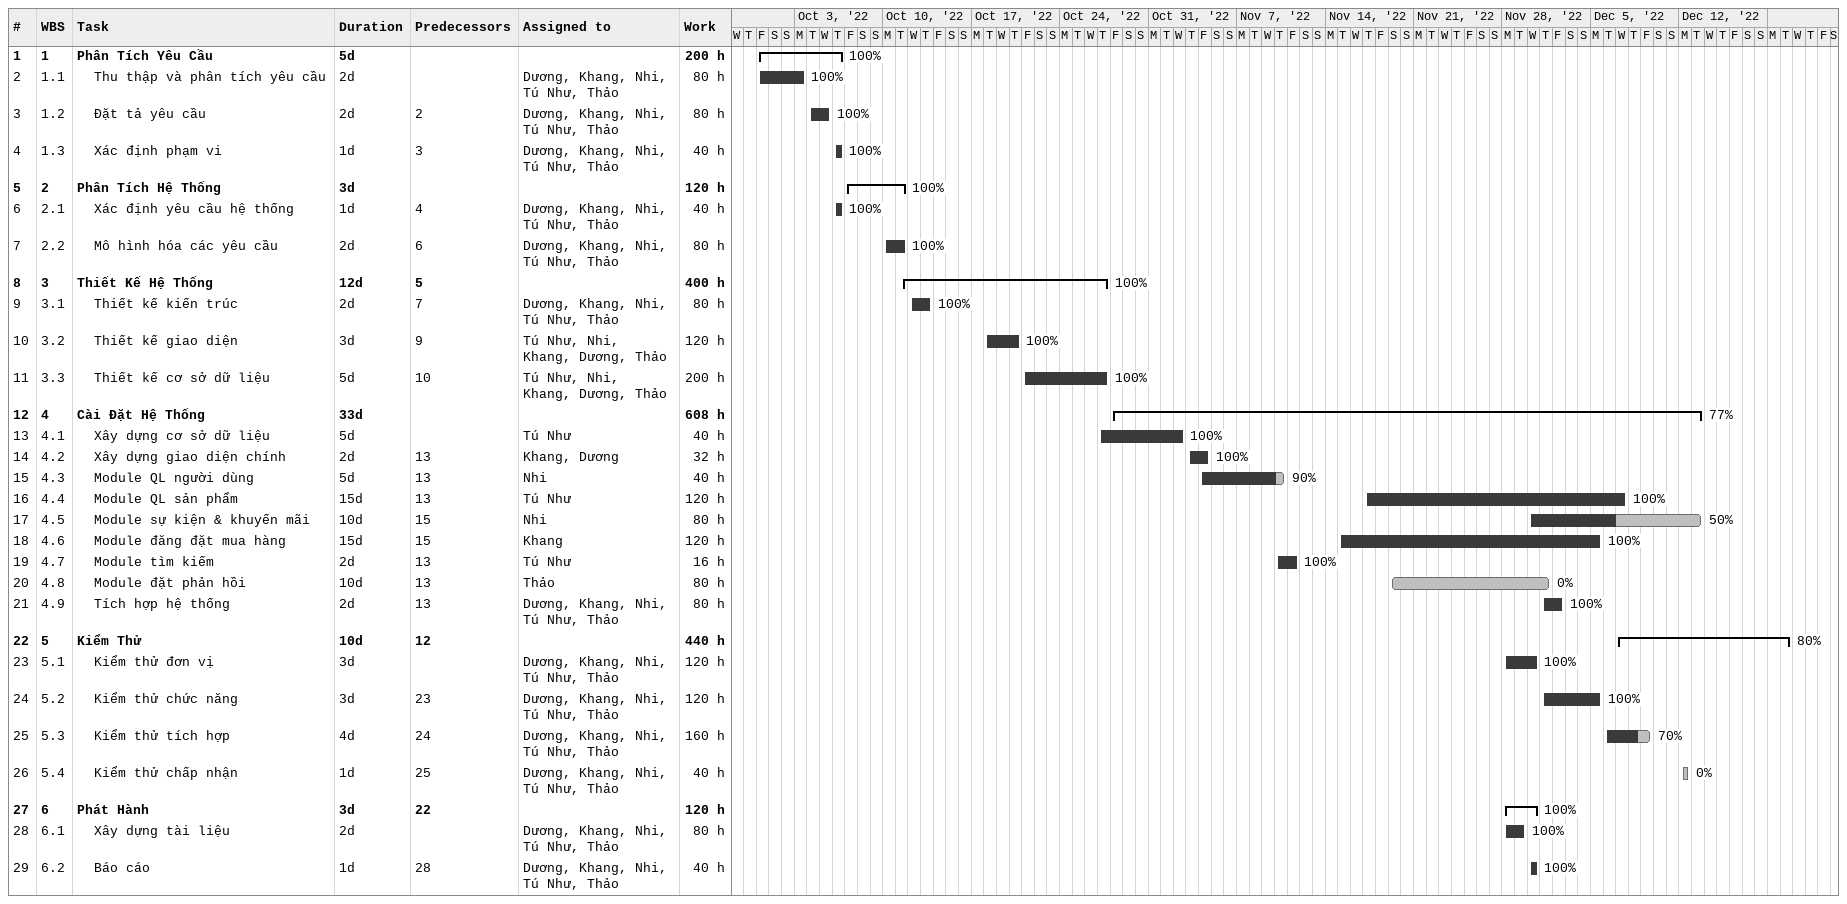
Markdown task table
| ID | WBS | Task | Duration | Start | Finish | Predecessors | Resources | % complete | Work (h) |
|---|---|---|---|---|---|---|---|---|---|
| 1 | 1 | **Phân Tích Yêu Cầu** | 5d | 2022-09-30 | 2022-10-06 |  |  | 100 | 200 |
| 2 | 1.1 | Thu thập và phân tích yêu cầu | 2d | 2022-09-30 | 2022-10-03 |  | Dương, Khang, Nhi, Tú Như, Thảo | 100 | 80 |
| 3 | 1.2 | Đặt tả yêu cầu | 2d | 2022-10-04 | 2022-10-05 | 2 | Dương, Khang, Nhi, Tú Như, Thảo | 100 | 80 |
| 4 | 1.3 | Xác định phạm vi | 1d | 2022-10-06 | 2022-10-06 | 3 | Dương, Khang, Nhi, Tú Như, Thảo | 100 | 40 |
| 5 | 2 | **Phân Tích Hệ Thống** | 3d | 2022-10-07 | 2022-10-11 |  |  | 100 | 120 |
| 6 | 2.1 | Xác định yêu cầu hệ thống | 1d | 2022-10-06 | 2022-10-06 | 4 | Dương, Khang, Nhi, Tú Như, Thảo | 100 | 40 |
| 7 | 2.2 | Mô hình hóa các yêu cầu | 2d | 2022-10-10 | 2022-10-11 | 6 | Dương, Khang, Nhi, Tú Như, Thảo | 100 | 80 |
| 8 | 3 | **Thiết Kế Hệ Thống** | 12d | 2022-10-11 | 2022-10-27 | 5 |  | 100 | 400 |
| 9 | 3.1 | Thiết kế kiến trúc | 2d | 2022-10-12 | 2022-10-13 | 7 | Dương, Khang, Nhi, Tú Như, Thảo | 100 | 80 |
| 10 | 3.2 | Thiết kế giao diện | 3d | 2022-10-18 | 2022-10-20 | 9 | Tú Như, Nhi, Khang, Dương, Thảo | 100 | 120 |
| 11 | 3.3 | Thiết kế cơ sở dữ liệu | 5d | 2022-10-21 | 2022-10-27 | 10 | Tú Như, Nhi, Khang, Dương, Thảo | 100 | 200 |
| 12 | 4 | **Cài Đặt Hệ Thống** | 33d | 2022-10-28 | 2022-12-13 |  |  | 77 | 608 |
| 13 | 4.1 | Xây dựng cơ sở dữ liệu | 5d | 2022-10-27 | 2022-11-02 |  | Tú Như | 100 | 40 |
| 14 | 4.2 | Xây dựng giao diện chính | 2d | 2022-11-03 | 2022-11-04 | 13 | Khang, Dương | 100 | 32 |
| 15 | 4.3 | Module QL người dùng | 5d | 2022-11-04 | 2022-11-10 | 13 | Nhi | 90 | 40 |
| 16 | 4.4 | Module QL sản phẩm | 15d | 2022-11-17 | 2022-12-07 | 13 | Tú Như | 100 | 120 |
| 17 | 4.5 | Module sự kiện & khuyến mãi | 10d | 2022-11-30 | 2022-12-13 | 15 | Nhi | 50 | 80 |
| 18 | 4.6 | Module đăng đặt mua hàng | 15d | 2022-11-15 | 2022-12-05 | 15 | Khang | 100 | 120 |
| 19 | 4.7 | Module tìm kiếm | 2d | 2022-11-10 | 2022-11-11 | 13 | Tú Như | 100 | 16 |
| 20 | 4.8 | Module đặt phản hồi | 10d | 2022-11-19 | 2022-12-01 | 13 | Thảo | 0 | 80 |
| 21 | 4.9 | Tích hợp hệ thống | 2d | 2022-12-01 | 2022-12-02 | 13 | Dương, Khang, Nhi, Tú Như, Thảo | 100 | 80 |
| 22 | 5 | **Kiểm Thử** | 10d | 2022-12-07 | 2022-12-20 | 12 |  | 80 | 440 |
| 23 | 5.1 | Kiểm thử đơn vị | 3d | 2022-11-28 | 2022-11-30 |  | Dương, Khang, Nhi, Tú Như, Thảo | 100 | 120 |
| 24 | 5.2 | Kiểm thử chức năng | 3d | 2022-12-01 | 2022-12-05 | 23 | Dương, Khang, Nhi, Tú Như, Thảo | 100 | 120 |
| 25 | 5.3 | Kiểm thử tích hợp | 4d | 2022-12-06 | 2022-12-09 | 24 | Dương, Khang, Nhi, Tú Như, Thảo | 70 | 160 |
| 26 | 5.4 | Kiểm thử chấp nhận | 1d | 2022-12-12 | 2022-12-12 | 25 | Dương, Khang, Nhi, Tú Như, Thảo | 0 | 40 |
| 27 | 6 | **Phát Hành** | 3d | 2022-11-28 | 2022-11-30 | 22 |  | 100 | 120 |
| 28 | 6.1 | Xây dựng tài liệu | 2d | 2022-11-28 | 2022-11-29 |  | Dương, Khang, Nhi, Tú Như, Thảo | 100 | 80 |
| 29 | 6.2 | Báo cáo | 1d | 2022-11-30 | 2022-11-30 | 28 | Dương, Khang, Nhi, Tú Như, Thảo | 100 | 40 |
